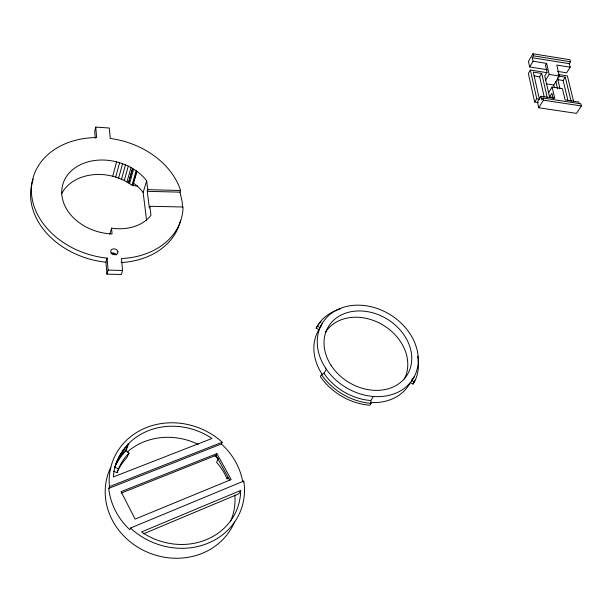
<?xml version="1.0" encoding="UTF-8"?>
<svg xmlns="http://www.w3.org/2000/svg" width="612" height="612" viewBox="0 0 612 612"><rect width="100%" height="100%" fill="white"/><g stroke="black" fill="none" stroke-linecap="round" stroke-linejoin="round"><path stroke-width="0.92" d="M240.661 490.449L240.638 492.316A64.627 58.163 22.1 0 1 168.759 543.265L167.336 542.982A64.627 58.163 22.1 0 1 144.516 533.909L141.517 531.943L240.661 490.449L238.818 493.815L143.552 533.802M182.483 207.078L182.154 201.646L180.012 192.153L180.563 190.5L179.89 188.419A76.883 59.226 14.9 0 0 113.052 138.855L110.259 138.465L109.28 128.007L95.747 127.105L94.707 131.427L95.281 138.09M61.537 193.897A46.328 35.978 14.6 0 1 111.308 175.881L112.746 176.241L116.586 161.874C128.222 164.85 139.261 171.215 146.673 180.792L147.775 189.666L147.27 191.334L149.328 207.942L149.841 206.29L183.049 206.986L183.049 207.751A76.883 59.226 14.9 0 1 124.007 258.402L121.467 258.524L122.576 270.466L121.36 274.505L106.916 274.138L105.945 262.181L107.1 258.103L103.68 257.713A76.883 59.226 14.9 0 1 31.564 194.157A76.883 59.226 14.9 0 1 93.873 137.624L96.65 137.593L95.747 127.105M137.585 185.979L132.858 185.612L124.297 180.448L115.722 177.067L119.6 162.715M118.651 178.046L122.568 163.71M121.513 179.178L125.468 164.858M124.297 180.448L128.283 166.143M109.846 234.251L111.56 228.131A42.725 32.864 15.3 0 0 134.464 226.501L137.822 225.224A42.725 32.864 15.3 0 0 150.957 215.271L149.841 206.29M126.99 181.848L131.014 167.573M128.497 182.72L132.536 168.453M128.566 182.743L132.613 168.476M129.583 183.386L133.645 169.126M132.07 185.046L136.162 170.802M106.916 274.138L108.079 270.083L107.1 258.103M132.559 185.382L136.66 171.146M132.858 185.612L136.966 171.383M146.551 220.289L143.17 192.482L146.673 180.792M128.75 443.471L126.057 450.639L129.025 453.079L128.191 453.936A60.114 54.307 21.9 0 0 118.468 468.754L114.781 467.323C117.512 458.426 122.094 450.034 128.75 443.471A64.627 58.163 22.1 0 1 209.12 436.639L211.951 438.475L113.373 476.947L113.518 475.042A64.627 58.163 22.1 0 1 117.397 460.224M114.781 467.323L119.019 456.774M116.387 463.881L118.246 460.576L120.885 453.446M108.821 488.361L109.471 486.609L109.25 484.161A68.598 61.743 22.1 0 1 146.658 427.474A68.598 61.743 22.1 0 1 220.32 440.548L222.194 442.224L221.33 443.991L108.821 488.361L108.974 490.09A68.445 61.667 22 0 0 128.459 528.416L129.843 529.701L130.555 528.018L243.76 481.047L244.119 483.411A68.598 61.743 22.1 0 1 208.21 543.135A68.598 61.743 22.1 0 1 132.513 529.839L130.555 528.018M118.246 460.576L120.335 457.409L122.989 450.264M120.335 457.409L122.645 454.395L125.315 447.242M113.358 471.171L117.03 472.594L118.468 468.754M122.645 454.395L125.169 451.549L127.862 444.381M129.025 453.079L126.715 457.807A59.823 54.162 21.8 0 0 117.03 472.594M121.298 493.05L216.021 455.374L216.877 453.63L231.145 479.54L135.114 519.098L121.084 491.666L216.877 453.63M218.438 458.541L216.564 462.32A59.823 54.162 21.8 0 1 226.57 477.727L227.052 478.844L228.781 478.347M227.052 478.844L227.825 477.352M322.394 374.682A52.831 42.496 31.6 0 1 318.867 329.677L316.167 328.116L317.238 326.104A56.082 45.051 31.6 0 1 337.985 309.649M318.867 329.677L322.249 323.373M243.148 482.179L243.76 481.047M326.349 369.258L323.978 373.435L321.445 374.605L320.344 376.556A55.96 45.013 31.6 0 0 369.885 405.243L371.102 403.354L370.796 400.531L373.397 396.484M557.402 71.352L566.643 72.82L570.185 67.19L569.328 63.702L570.514 61.804L570.009 59.762L532.96 53.757L528.439 61.391L529.678 66.953L547.235 69.737M529.678 66.953L533.075 61.238L532.287 57.735L533.427 55.814L532.96 53.757M547.029 72.683L530.367 70.051L528.34 73.448L534.651 102.066L538.399 102.632M533.075 61.238L546.623 63.411L545.468 65.308L547.052 72.147L544.741 75.919L549.568 96.941L553.309 97.507M544.152 96.635L539.662 76.821L541.719 73.44L533.297 72.117L538.95 97.385L540.656 97.645M545.697 80.08L549.186 74.419L546.623 63.411M534.651 102.066L536.732 98.7L530.367 70.051M540.954 96.268L537.435 101.936L538.736 107.758L576.473 113.396L581.4 105.945L580.872 103.795L542.966 98.042L541.781 99.932L540.954 96.268L554.755 98.364L552.123 87.057L562.413 88.648L565.106 99.94L578.738 102.013L579.189 103.841M538.736 107.758L543.456 100.207L542.966 98.042M548.597 92.695L552.123 87.057M554.411 87.73L553.776 85.03L559.406 76.033L556.79 65.04L570.185 67.19M549.568 96.941L551.925 93.192L553.156 98.478M567.89 100.246L563.155 80.509L565.274 77.158L558.794 76.133M370.413 402.482A52.831 42.496 31.6 0 0 410.315 382.5L413.031 384.068L414.316 382.179L411.593 380.603L414.332 376.548M125.169 451.549L126.057 450.639M109.471 486.609L222.194 442.224M121.1 262.548L122.79 262.464A76.576 59.134 14.8 0 0 180.563 220.198M147.775 189.666L180.563 190.5M147.27 191.334L180.012 192.153M108.079 270.083L122.576 270.466M105.945 262.181L102.541 261.791A76.576 59.134 14.8 0 1 33.255 178.972M536.732 98.7L539.554 99.129M543.456 100.207L581.4 105.945M534.054 75.942L539.662 76.821M557.616 79.636L563.155 80.509M546.394 83.882L553.776 85.03M558.136 74.442L567.385 75.903L573.635 101.63M549.186 74.419L559.406 76.033M533.427 55.814L570.514 61.804M532.287 57.735L569.328 63.702M116.586 161.874L115.125 161.507A46.956 36.162 14.9 0 0 106.236 160.176L103.267 160.03A46.956 36.162 14.9 0 0 61.881 195.205A46.956 36.162 14.9 0 0 110.887 233.883L112.08 233.914L111.56 228.131M112.746 176.241L115.722 177.067M317.238 326.104L319.946 327.665A52.946 42.534 31.6 0 1 321.468 325.347M133.569 183.149L135.512 184.64A46.436 36.009 14.7 0 1 143.17 192.482M221.33 443.991L222.653 445.176A68.445 61.667 22 0 1 242.589 481.086M216.021 455.374L229.791 480.412M565.274 77.158L571.126 101.401M557.371 77.64L559.926 88.434M555.88 81.671L557.578 88.87M541.719 73.44L547.273 97.775M127.135 452.13A63.732 57.704 21.8 0 1 198.311 444.427M214.866 455.741A63.732 57.704 21.8 0 1 218.262 459.107M234.824 495.1A63.732 57.704 21.8 0 1 230.732 520.873M234.48 522.005A67.649 61.254 21.8 0 1 146.765 551.917A67.649 61.254 21.8 0 1 110.795 467.3M325.293 332.461A45.869 36.896 31.6 0 1 382.599 324.804A45.869 36.896 31.6 0 1 404.28 379.019M316.167 328.116A55.96 45.013 31.6 0 1 317.789 325.661M318.217 325.071A55.96 45.013 31.6 0 1 319.127 323.909M320.076 322.792A55.96 45.013 31.6 0 1 321.078 321.705M414.814 380.014A55.96 45.013 31.6 0 1 413.031 384.068M370.796 400.531A52.946 42.534 31.6 0 1 323.978 373.435M412.404 378.935A52.946 42.534 31.6 0 1 411.593 380.603M371.102 403.354A56.082 45.051 31.6 0 1 321.445 374.605M338.727 309.397A56.082 45.051 31.6 0 1 340.226 308.922M417.705 356.322A56.082 45.051 31.6 0 1 414.316 382.179M110.986 253.33A3.634 2.899 14.9 0 1 116.364 254.913M114.299 253.597A53.351 41.44 14.6 0 1 111.705 253.689M117.902 251.976L117.848 251.593A3.649 2.899 15 0 0 112.08 249.283A3.649 2.899 15 0 0 112.815 254.332A3.649 2.899 15 0 0 117.902 251.976M325.607 368.149A53.19 42.603 31.5 0 0 412.947 378.973A53.19 42.603 31.5 0 0 364.744 305.587A53.19 42.603 31.5 0 0 325.607 368.149M331.191 365.509A46.183 36.988 31.5 0 0 407.049 375.141A46.183 36.988 31.5 0 0 365.402 311.332A46.183 36.988 31.5 0 0 331.191 365.509"/></g></svg>
